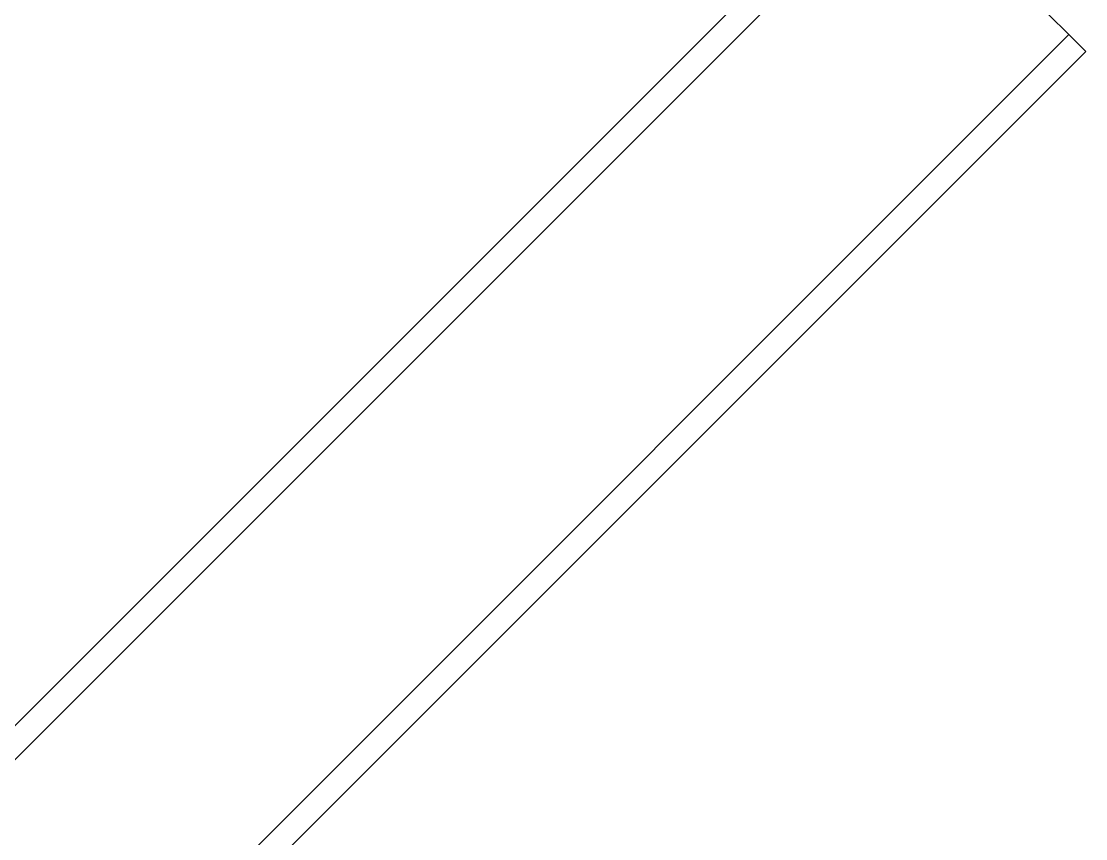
# Model space of a CAD drawing. Extents: x 1382187 to 1725648, y 860327 to 1571294.
# Drawn here: x 1537937 to 1539210, y 1237562 to 1238539 of the extents above; entities that cross this region are included whole.
import ezdxf

# ---------------------------------------------------------------- set-up
doc = ezdxf.new("R2010")
doc.units = 0
doc.header["$LTSCALE"] = 1000
doc.header["$MEASUREMENT"] = 0

msp = doc.modelspace()

# ---------------------------------------------------------------- linework, layer by layer
for p, q in [((1536395.2, 1236162.6), (1538972.5, 1238739.8)), ((1539209.6, 1238502.8), (1538972.5, 1238739.8)), ((1536415.5, 1236142.3), (1538992.7, 1238719.6)), ((1536612.1, 1235945.7), (1539189.4, 1238523)), ((1536632.3, 1235925.5), (1539209.6, 1238502.8))]:
    msp.add_line(p, q)

doc.saveas('drawing.dxf')
